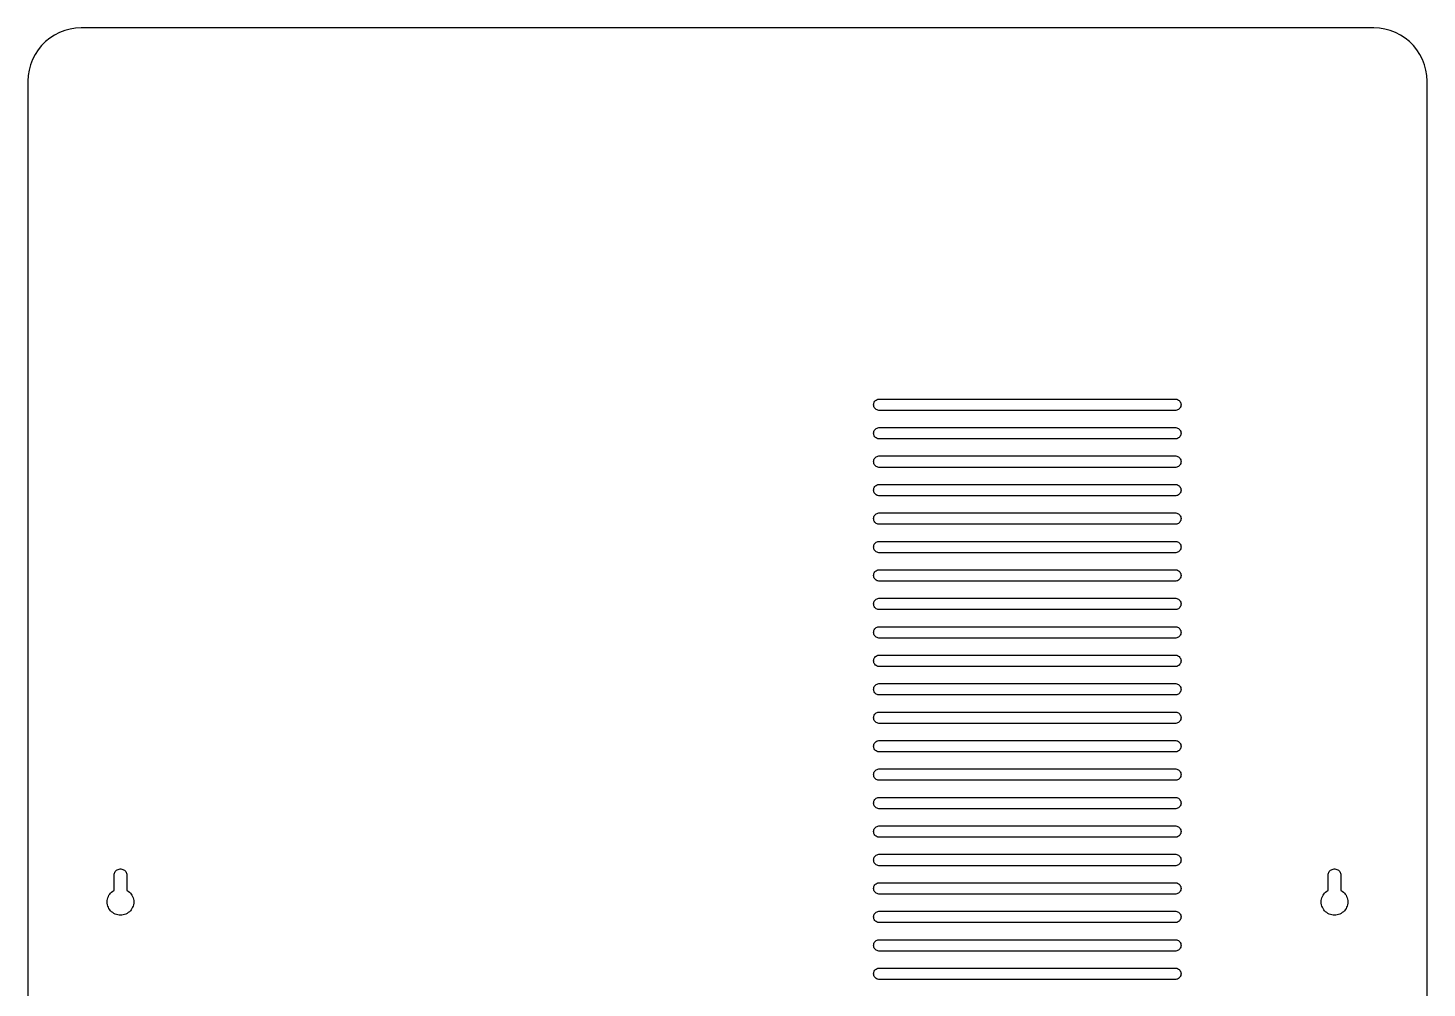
# Model space of a CAD drawing. Header units: metres. Extents: x -184 to 184, y -254 to 254.
# Drawn here: x -184.3 to 184.3, y 1.2 to 254.3 of the extents above; entities that cross this region are included whole.
import ezdxf

# ---------------------------------------------------------------- set-up
doc = ezdxf.new("R2010")
doc.units = ezdxf.units.M

msp = doc.modelspace()

# ---------------------------------------------------------------- linework, layer by layer
for p, q in [((-179.693, 250.729), (-180.729, 249.693)), ((-178.554, 251.651), (-179.693, 250.729)), ((-177.325, 252.449), (-178.554, 251.651)), ((-176.019, 253.115), (-177.325, 252.449)), ((-174.651, 253.64), (-176.019, 253.115)), ((-173.236, 254.019), (-174.651, 253.64)), ((-171.788, 254.248), (-173.236, 254.019)), ((-170.325, 254.325), (-171.788, 254.248)), ((170.325, 254.325), (-170.325, 254.325)), ((171.788, 254.248), (170.325, 254.325)), ((173.236, 254.019), (171.788, 254.248)), ((174.651, 253.64), (173.236, 254.019)), ((176.019, 253.115), (174.651, 253.64)), ((177.325, 252.449), (176.019, 253.115)), ((178.554, 251.651), (177.325, 252.449)), ((179.693, 250.729), (178.554, 251.651)), ((180.729, 249.693), (179.693, 250.729)), ((-182.449, 247.325), (-183.115, 246.019)), ((-181.651, 248.554), (-182.449, 247.325)), ((-180.729, 249.693), (-181.651, 248.554)), ((181.651, 248.554), (180.729, 249.693)), ((182.449, 247.325), (181.651, 248.554)), ((183.115, 246.019), (182.449, 247.325)), ((-183.64, 244.651), (-184.019, 243.236)), ((-183.115, 246.019), (-183.64, 244.651)), ((183.64, 244.651), (183.115, 246.019)), ((184.019, 243.236), (183.64, 244.651)), ((-184.248, 241.788), (-184.325, 240.325)), ((-184.325, 240.325), (-184.325, -240.325)), ((-184.019, 243.236), (-184.248, 241.788)), ((184.248, 241.788), (184.019, 243.236)), ((184.325, 240.325), (184.248, 241.788)), ((184.325, -240.325), (184.325, 240.325)), ((38.5, 155), (38.5204, 155.247)), ((38.5204, 154.753), (38.5, 155)), ((38.5204, 155.247), (38.5813, 155.487)), ((38.5813, 155.487), (38.6808, 155.714)), ((38.6808, 155.714), (38.8163, 155.921)), ((38.8163, 155.921), (38.9841, 156.104)), ((38.9841, 156.104), (39.1796, 156.256)), ((39.1796, 156.256), (39.3974, 156.374)), ((39.3974, 156.374), (39.6318, 156.454)), ((39.6318, 156.454), (39.8761, 156.495)), ((39.8761, 156.495), (118.124, 156.495)), ((118.124, 156.495), (118.368, 156.454)), ((118.368, 156.454), (118.603, 156.374)), ((118.603, 156.374), (118.82, 156.256)), ((118.82, 156.256), (119.016, 156.104)), ((119.016, 156.104), (119.184, 155.921)), ((119.184, 155.921), (119.319, 155.714)), ((119.319, 155.714), (119.419, 155.487)), ((119.419, 155.487), (119.48, 155.247)), ((119.48, 155.247), (119.5, 155)), ((119.5, 155), (119.48, 154.753)), ((38.5813, 154.513), (38.5204, 154.753)), ((38.6808, 154.286), (38.5813, 154.513)), ((38.8163, 154.079), (38.6808, 154.286)), ((38.9841, 153.896), (38.8163, 154.079)), ((39.1796, 153.744), (38.9841, 153.896)), ((39.3974, 153.626), (39.1796, 153.744)), ((39.6318, 153.546), (39.3974, 153.626)), ((39.8761, 153.505), (39.6318, 153.546)), ((118.124, 153.505), (39.8761, 153.505)), ((118.368, 153.546), (118.124, 153.505)), ((118.603, 153.626), (118.368, 153.546)), ((118.82, 153.744), (118.603, 153.626)), ((119.016, 153.896), (118.82, 153.744)), ((119.184, 154.079), (119.016, 153.896)), ((119.319, 154.286), (119.184, 154.079)), ((119.419, 154.513), (119.319, 154.286)), ((119.48, 154.753), (119.419, 154.513)), ((38.5, 147.5), (38.5204, 147.747)), ((38.5204, 147.253), (38.5, 147.5)), ((38.5204, 147.747), (38.5813, 147.987)), ((38.5813, 147.987), (38.6808, 148.214)), ((38.6808, 148.214), (38.8163, 148.421)), ((38.8163, 148.421), (38.9841, 148.604)), ((38.9841, 148.604), (39.1796, 148.756)), ((39.1796, 148.756), (39.3974, 148.874)), ((39.3974, 148.874), (39.6318, 148.954)), ((39.6318, 148.954), (39.8761, 148.995)), ((39.8761, 148.995), (118.124, 148.995)), ((118.124, 148.995), (118.368, 148.954)), ((118.368, 148.954), (118.603, 148.874)), ((118.603, 148.874), (118.82, 148.756)), ((118.82, 148.756), (119.016, 148.604)), ((119.016, 148.604), (119.184, 148.421)), ((119.184, 148.421), (119.319, 148.214)), ((119.319, 148.214), (119.419, 147.987)), ((119.419, 147.987), (119.48, 147.747)), ((119.48, 147.747), (119.5, 147.5)), ((119.5, 147.5), (119.48, 147.253)), ((38.5813, 147.013), (38.5204, 147.253)), ((38.6808, 146.786), (38.5813, 147.013)), ((38.8163, 146.579), (38.6808, 146.786)), ((38.9841, 146.396), (38.8163, 146.579)), ((39.1796, 146.244), (38.9841, 146.396)), ((39.3974, 146.126), (39.1796, 146.244)), ((39.6318, 146.046), (39.3974, 146.126)), ((39.8761, 146.005), (39.6318, 146.046)), ((118.124, 146.005), (39.8761, 146.005)), ((118.368, 146.046), (118.124, 146.005)), ((118.603, 146.126), (118.368, 146.046)), ((118.82, 146.244), (118.603, 146.126)), ((119.016, 146.396), (118.82, 146.244)), ((119.184, 146.579), (119.016, 146.396)), ((119.319, 146.786), (119.184, 146.579)), ((119.419, 147.013), (119.319, 146.786)), ((119.48, 147.253), (119.419, 147.013)), ((38.5, 140), (38.5204, 140.247)), ((38.5204, 140.247), (38.5813, 140.487)), ((38.5813, 140.487), (38.6808, 140.714)), ((38.6808, 140.714), (38.8163, 140.921)), ((38.8163, 140.921), (38.9841, 141.104)), ((38.9841, 141.104), (39.1796, 141.256)), ((39.1796, 141.256), (39.3974, 141.374)), ((39.3974, 141.374), (39.6318, 141.454)), ((39.6318, 141.454), (39.8761, 141.495)), ((39.8761, 141.495), (118.124, 141.495)), ((118.124, 141.495), (118.368, 141.454)), ((118.368, 141.454), (118.603, 141.374)), ((118.603, 141.374), (118.82, 141.256)), ((118.82, 141.256), (119.016, 141.104)), ((119.016, 141.104), (119.184, 140.921)), ((119.184, 140.921), (119.319, 140.714)), ((119.319, 140.714), (119.419, 140.487)), ((119.419, 140.487), (119.48, 140.247)), ((119.48, 140.247), (119.5, 140)), ((38.5204, 139.753), (38.5, 140)), ((38.5813, 139.513), (38.5204, 139.753)), ((38.6808, 139.286), (38.5813, 139.513)), ((38.8163, 139.079), (38.6808, 139.286)), ((38.9841, 138.896), (38.8163, 139.079)), ((39.1796, 138.744), (38.9841, 138.896)), ((39.3974, 138.626), (39.1796, 138.744)), ((39.6318, 138.546), (39.3974, 138.626)), ((39.8761, 138.505), (39.6318, 138.546)), ((118.124, 138.505), (39.8761, 138.505)), ((118.368, 138.546), (118.124, 138.505)), ((118.603, 138.626), (118.368, 138.546)), ((118.82, 138.744), (118.603, 138.626)), ((119.016, 138.896), (118.82, 138.744)), ((119.184, 139.079), (119.016, 138.896)), ((119.319, 139.286), (119.184, 139.079)), ((119.419, 139.513), (119.319, 139.286)), ((119.48, 139.753), (119.419, 139.513)), ((119.5, 140), (119.48, 139.753)), ((38.5, 132.5), (38.5204, 132.747)), ((38.5204, 132.747), (38.5813, 132.987)), ((38.5813, 132.987), (38.6808, 133.214)), ((38.6808, 133.214), (38.8163, 133.421)), ((38.8163, 133.421), (38.9841, 133.604)), ((38.9841, 133.604), (39.1796, 133.756)), ((39.1796, 133.756), (39.3974, 133.874)), ((39.3974, 133.874), (39.6318, 133.954)), ((39.6318, 133.954), (39.8761, 133.995)), ((39.8761, 133.995), (118.124, 133.995)), ((118.124, 133.995), (118.368, 133.954)), ((118.368, 133.954), (118.603, 133.874)), ((118.603, 133.874), (118.82, 133.756)), ((118.82, 133.756), (119.016, 133.604)), ((119.016, 133.604), (119.184, 133.421)), ((119.184, 133.421), (119.319, 133.214)), ((119.319, 133.214), (119.419, 132.987)), ((119.419, 132.987), (119.48, 132.747)), ((119.48, 132.747), (119.5, 132.5)), ((38.5204, 132.253), (38.5, 132.5)), ((38.5813, 132.013), (38.5204, 132.253)), ((38.6808, 131.786), (38.5813, 132.013)), ((38.8163, 131.579), (38.6808, 131.786)), ((38.9841, 131.396), (38.8163, 131.579)), ((39.1796, 131.244), (38.9841, 131.396)), ((39.3974, 131.126), (39.1796, 131.244)), ((39.6318, 131.046), (39.3974, 131.126)), ((39.8761, 131.005), (39.6318, 131.046)), ((118.124, 131.005), (39.8761, 131.005)), ((118.368, 131.046), (118.124, 131.005)), ((118.603, 131.126), (118.368, 131.046)), ((118.82, 131.244), (118.603, 131.126)), ((119.016, 131.396), (118.82, 131.244)), ((119.184, 131.579), (119.016, 131.396)), ((119.319, 131.786), (119.184, 131.579)), ((119.419, 132.013), (119.319, 131.786)), ((119.48, 132.253), (119.419, 132.013)), ((119.5, 132.5), (119.48, 132.253)), ((38.5204, 125.247), (38.5813, 125.487)), ((38.5813, 125.487), (38.6808, 125.714)), ((38.6808, 125.714), (38.8163, 125.921)), ((38.8163, 125.921), (38.9841, 126.104)), ((38.9841, 126.104), (39.1796, 126.256)), ((39.1796, 126.256), (39.3974, 126.374)), ((39.3974, 126.374), (39.6318, 126.454)), ((39.6318, 126.454), (39.8761, 126.495)), ((39.8761, 126.495), (118.124, 126.495)), ((118.124, 126.495), (118.368, 126.454)), ((118.368, 126.454), (118.603, 126.374)), ((118.603, 126.374), (118.82, 126.256)), ((118.82, 126.256), (119.016, 126.104)), ((119.016, 126.104), (119.184, 125.921)), ((119.184, 125.921), (119.319, 125.714)), ((119.319, 125.714), (119.419, 125.487)), ((119.419, 125.487), (119.48, 125.247)), ((38.5, 125), (38.5204, 125.247)), ((38.5204, 124.753), (38.5, 125)), ((38.5813, 124.513), (38.5204, 124.753)), ((38.6808, 124.286), (38.5813, 124.513)), ((38.8163, 124.079), (38.6808, 124.286)), ((38.9841, 123.896), (38.8163, 124.079)), ((39.1796, 123.744), (38.9841, 123.896)), ((39.3974, 123.626), (39.1796, 123.744)), ((39.6318, 123.546), (39.3974, 123.626)), ((39.8761, 123.505), (39.6318, 123.546)), ((118.124, 123.505), (39.8761, 123.505)), ((118.368, 123.546), (118.124, 123.505)), ((118.603, 123.626), (118.368, 123.546)), ((118.82, 123.744), (118.603, 123.626)), ((119.016, 123.896), (118.82, 123.744)), ((119.184, 124.079), (119.016, 123.896)), ((119.319, 124.286), (119.184, 124.079)), ((119.419, 124.513), (119.319, 124.286)), ((119.48, 124.753), (119.419, 124.513)), ((119.48, 125.247), (119.5, 125)), ((119.5, 125), (119.48, 124.753)), ((38.5204, 117.747), (38.5813, 117.987)), ((38.5813, 117.987), (38.6808, 118.214)), ((38.6808, 118.214), (38.8163, 118.421)), ((38.8163, 118.421), (38.9841, 118.604)), ((38.9841, 118.604), (39.1796, 118.756)), ((39.1796, 118.756), (39.3974, 118.874)), ((39.3974, 118.874), (39.6318, 118.954)), ((39.6318, 118.954), (39.8761, 118.995)), ((39.8761, 118.995), (118.124, 118.995)), ((118.124, 118.995), (118.368, 118.954)), ((118.368, 118.954), (118.603, 118.874)), ((118.603, 118.874), (118.82, 118.756)), ((118.82, 118.756), (119.016, 118.604)), ((119.016, 118.604), (119.184, 118.421)), ((119.184, 118.421), (119.319, 118.214)), ((119.319, 118.214), (119.419, 117.987)), ((119.419, 117.987), (119.48, 117.747)), ((38.5, 117.5), (38.5204, 117.747)), ((38.5204, 117.253), (38.5, 117.5)), ((38.5813, 117.013), (38.5204, 117.253)), ((38.6808, 116.786), (38.5813, 117.013)), ((38.8163, 116.579), (38.6808, 116.786)), ((38.9841, 116.396), (38.8163, 116.579)), ((39.1796, 116.244), (38.9841, 116.396)), ((39.3974, 116.126), (39.1796, 116.244)), ((39.6318, 116.046), (39.3974, 116.126)), ((39.8761, 116.005), (39.6318, 116.046)), ((118.124, 116.005), (39.8761, 116.005)), ((118.368, 116.046), (118.124, 116.005)), ((118.603, 116.126), (118.368, 116.046)), ((118.82, 116.244), (118.603, 116.126)), ((119.016, 116.396), (118.82, 116.244)), ((119.184, 116.579), (119.016, 116.396)), ((119.319, 116.786), (119.184, 116.579)), ((119.419, 117.013), (119.319, 116.786)), ((119.48, 117.253), (119.419, 117.013)), ((119.48, 117.747), (119.5, 117.5)), ((119.5, 117.5), (119.48, 117.253)), ((38.5813, 110.487), (38.6808, 110.714)), ((38.6808, 110.714), (38.8163, 110.921)), ((38.8163, 110.921), (38.9841, 111.104)), ((38.9841, 111.104), (39.1796, 111.256)), ((39.1796, 111.256), (39.3974, 111.374)), ((39.3974, 111.374), (39.6318, 111.454)), ((39.6318, 111.454), (39.8761, 111.495)), ((39.8761, 111.495), (118.124, 111.495)), ((118.124, 111.495), (118.368, 111.454)), ((118.368, 111.454), (118.603, 111.374)), ((118.603, 111.374), (118.82, 111.256)), ((118.82, 111.256), (119.016, 111.104)), ((119.016, 111.104), (119.184, 110.921)), ((119.184, 110.921), (119.319, 110.714)), ((119.319, 110.714), (119.419, 110.487)), ((38.5, 110), (38.5204, 110.247)), ((38.5204, 109.753), (38.5, 110)), ((38.5204, 110.247), (38.5813, 110.487)), ((38.5813, 109.513), (38.5204, 109.753)), ((38.6808, 109.286), (38.5813, 109.513)), ((38.8163, 109.079), (38.6808, 109.286)), ((38.9841, 108.896), (38.8163, 109.079)), ((39.1796, 108.744), (38.9841, 108.896)), ((39.3974, 108.626), (39.1796, 108.744)), ((39.6318, 108.546), (39.3974, 108.626)), ((39.8761, 108.505), (39.6318, 108.546)), ((118.124, 108.505), (39.8761, 108.505)), ((118.368, 108.546), (118.124, 108.505)), ((118.603, 108.626), (118.368, 108.546)), ((118.82, 108.744), (118.603, 108.626)), ((119.016, 108.896), (118.82, 108.744)), ((119.184, 109.079), (119.016, 108.896)), ((119.319, 109.286), (119.184, 109.079)), ((119.419, 109.513), (119.319, 109.286)), ((119.419, 110.487), (119.48, 110.247)), ((119.48, 109.753), (119.419, 109.513)), ((119.48, 110.247), (119.5, 110)), ((119.5, 110), (119.48, 109.753)), ((38.6808, 103.214), (38.8163, 103.421)), ((38.8163, 103.421), (38.9841, 103.604)), ((38.9841, 103.604), (39.1796, 103.756)), ((39.1796, 103.756), (39.3974, 103.874)), ((39.3974, 103.874), (39.6318, 103.954)), ((39.6318, 103.954), (39.8761, 103.995)), ((39.8761, 103.995), (118.124, 103.995)), ((118.124, 103.995), (118.368, 103.954)), ((118.368, 103.954), (118.603, 103.874)), ((118.603, 103.874), (118.82, 103.756)), ((118.82, 103.756), (119.016, 103.604)), ((119.016, 103.604), (119.184, 103.421)), ((119.184, 103.421), (119.319, 103.214)), ((38.5, 102.5), (38.5204, 102.747)), ((38.5204, 102.253), (38.5, 102.5)), ((38.5204, 102.747), (38.5813, 102.987)), ((38.5813, 102.013), (38.5204, 102.253)), ((38.5813, 102.987), (38.6808, 103.214)), ((38.6808, 101.786), (38.5813, 102.013)), ((38.8163, 101.579), (38.6808, 101.786)), ((38.9841, 101.396), (38.8163, 101.579)), ((39.1796, 101.244), (38.9841, 101.396)), ((39.3974, 101.126), (39.1796, 101.244)), ((39.6318, 101.046), (39.3974, 101.126)), ((39.8761, 101.005), (39.6318, 101.046)), ((118.124, 101.005), (39.8761, 101.005)), ((118.368, 101.046), (118.124, 101.005)), ((118.603, 101.126), (118.368, 101.046)), ((118.82, 101.244), (118.603, 101.126)), ((119.016, 101.396), (118.82, 101.244)), ((119.184, 101.579), (119.016, 101.396)), ((119.319, 101.786), (119.184, 101.579)), ((119.319, 103.214), (119.419, 102.987)), ((119.419, 102.013), (119.319, 101.786)), ((119.419, 102.987), (119.48, 102.747)), ((119.48, 102.253), (119.419, 102.013)), ((119.48, 102.747), (119.5, 102.5)), ((119.5, 102.5), (119.48, 102.253)), ((38.6808, 95.7139), (38.8163, 95.9213)), ((38.8163, 95.9213), (38.9841, 96.1036)), ((38.9841, 96.1036), (39.1796, 96.2558)), ((39.1796, 96.2558), (39.3974, 96.3737)), ((39.3974, 96.3737), (39.6318, 96.4541)), ((39.6318, 96.4541), (39.8761, 96.4949)), ((39.8761, 96.4949), (118.124, 96.4949)), ((118.124, 96.4949), (118.368, 96.4541)), ((118.368, 96.4541), (118.603, 96.3737)), ((118.603, 96.3737), (118.82, 96.2558)), ((118.82, 96.2558), (119.016, 96.1036)), ((119.016, 96.1036), (119.184, 95.9213)), ((119.184, 95.9213), (119.319, 95.7139)), ((38.5, 95), (38.5204, 95.2469)), ((38.5204, 94.7531), (38.5, 95)), ((38.5204, 95.2469), (38.5813, 95.487)), ((38.5813, 94.513), (38.5204, 94.7531)), ((38.5813, 95.487), (38.6808, 95.7139)), ((38.6808, 94.2861), (38.5813, 94.513)), ((38.8163, 94.0787), (38.6808, 94.2861)), ((38.9841, 93.8964), (38.8163, 94.0787)), ((39.1796, 93.7442), (38.9841, 93.8964)), ((39.3974, 93.6263), (39.1796, 93.7442)), ((39.6318, 93.5459), (39.3974, 93.6263)), ((39.8761, 93.5051), (39.6318, 93.5459)), ((118.124, 93.5051), (39.8761, 93.5051)), ((118.368, 93.5459), (118.124, 93.5051)), ((118.603, 93.6263), (118.368, 93.5459)), ((118.82, 93.7442), (118.603, 93.6263)), ((119.016, 93.8964), (118.82, 93.7442)), ((119.184, 94.0787), (119.016, 93.8964)), ((119.319, 94.2861), (119.184, 94.0787)), ((119.319, 95.7139), (119.419, 95.487)), ((119.419, 94.513), (119.319, 94.2861)), ((119.419, 95.487), (119.48, 95.2469)), ((119.48, 94.7531), (119.419, 94.513)), ((119.48, 95.2469), (119.5, 95)), ((119.5, 95), (119.48, 94.7531)), ((38.8163, 88.4213), (38.9841, 88.6036)), ((38.9841, 88.6036), (39.1796, 88.7558)), ((39.1796, 88.7558), (39.3974, 88.8737)), ((39.3974, 88.8737), (39.6318, 88.9541)), ((39.6318, 88.9541), (39.8761, 88.9949)), ((39.8761, 88.9949), (118.124, 88.9949)), ((118.124, 88.9949), (118.368, 88.9541)), ((118.368, 88.9541), (118.603, 88.8737)), ((118.603, 88.8737), (118.82, 88.7558)), ((118.82, 88.7558), (119.016, 88.6036)), ((119.016, 88.6036), (119.184, 88.4213)), ((38.5, 87.5), (38.5204, 87.7469)), ((38.5204, 87.2531), (38.5, 87.5)), ((38.5204, 87.7469), (38.5813, 87.987)), ((38.5813, 87.013), (38.5204, 87.2531)), ((38.5813, 87.987), (38.6808, 88.2139)), ((38.6808, 86.7861), (38.5813, 87.013)), ((38.6808, 88.2139), (38.8163, 88.4213)), ((38.8163, 86.5787), (38.6808, 86.7861)), ((38.9841, 86.3964), (38.8163, 86.5787)), ((39.1796, 86.2442), (38.9841, 86.3964)), ((39.3974, 86.1263), (39.1796, 86.2442)), ((39.6318, 86.0459), (39.3974, 86.1263)), ((39.8761, 86.0051), (39.6318, 86.0459)), ((118.124, 86.0051), (39.8761, 86.0051)), ((118.368, 86.0459), (118.124, 86.0051)), ((118.603, 86.1263), (118.368, 86.0459)), ((118.82, 86.2442), (118.603, 86.1263)), ((119.016, 86.3964), (118.82, 86.2442)), ((119.184, 86.5787), (119.016, 86.3964)), ((119.184, 88.4213), (119.319, 88.2139)), ((119.319, 86.7861), (119.184, 86.5787)), ((119.319, 88.2139), (119.419, 87.987)), ((119.419, 87.013), (119.319, 86.7861)), ((119.419, 87.987), (119.48, 87.7469)), ((119.48, 87.2531), (119.419, 87.013)), ((119.48, 87.7469), (119.5, 87.5)), ((119.5, 87.5), (119.48, 87.2531)), ((38.8163, 80.9213), (38.9841, 81.1036)), ((38.9841, 81.1036), (39.1796, 81.2558)), ((39.1796, 81.2558), (39.3974, 81.3737)), ((39.3974, 81.3737), (39.6318, 81.4541)), ((39.6318, 81.4541), (39.8761, 81.4949)), ((39.8761, 81.4949), (118.124, 81.4949)), ((118.124, 81.4949), (118.368, 81.4541)), ((118.368, 81.4541), (118.603, 81.3737)), ((118.603, 81.3737), (118.82, 81.2558)), ((118.82, 81.2558), (119.016, 81.1036)), ((119.016, 81.1036), (119.184, 80.9213)), ((38.5, 80), (38.5204, 80.2469)), ((38.5204, 79.7531), (38.5, 80)), ((38.5204, 80.2469), (38.5813, 80.487)), ((38.5813, 79.513), (38.5204, 79.7531)), ((38.5813, 80.487), (38.6808, 80.7139)), ((38.6808, 79.2861), (38.5813, 79.513)), ((38.6808, 80.7139), (38.8163, 80.9213)), ((38.8163, 79.0787), (38.6808, 79.2861)), ((38.9841, 78.8964), (38.8163, 79.0787)), ((39.1796, 78.7442), (38.9841, 78.8964)), ((39.3974, 78.6263), (39.1796, 78.7442)), ((39.6318, 78.5459), (39.3974, 78.6263)), ((39.8761, 78.5051), (39.6318, 78.5459)), ((118.124, 78.5051), (39.8761, 78.5051)), ((118.368, 78.5459), (118.124, 78.5051)), ((118.603, 78.6263), (118.368, 78.5459)), ((118.82, 78.7442), (118.603, 78.6263)), ((119.016, 78.8964), (118.82, 78.7442)), ((119.184, 79.0787), (119.016, 78.8964)), ((119.184, 80.9213), (119.319, 80.7139)), ((119.319, 79.2861), (119.184, 79.0787)), ((119.319, 80.7139), (119.419, 80.487)), ((119.419, 79.513), (119.319, 79.2861)), ((119.419, 80.487), (119.48, 80.2469)), ((119.48, 79.7531), (119.419, 79.513)), ((119.48, 80.2469), (119.5, 80)), ((119.5, 80), (119.48, 79.7531)), ((38.9841, 73.6036), (39.1796, 73.7558)), ((39.1796, 73.7558), (39.3974, 73.8737)), ((39.3974, 73.8737), (39.6318, 73.9541)), ((39.6318, 73.9541), (39.8761, 73.9949)), ((39.8761, 73.9949), (118.124, 73.9949)), ((118.124, 73.9949), (118.368, 73.9541)), ((118.368, 73.9541), (118.603, 73.8737)), ((118.603, 73.8737), (118.82, 73.7558)), ((118.82, 73.7558), (119.016, 73.6036)), ((38.5, 72.5), (38.5204, 72.7469)), ((38.5204, 72.2531), (38.5, 72.5)), ((38.5204, 72.7469), (38.5813, 72.987)), ((38.5813, 72.013), (38.5204, 72.2531)), ((38.5813, 72.987), (38.6808, 73.2139)), ((38.6808, 71.7861), (38.5813, 72.013)), ((38.6808, 73.2139), (38.8163, 73.4213)), ((38.8163, 71.5787), (38.6808, 71.7861)), ((38.8163, 73.4213), (38.9841, 73.6036)), ((38.9841, 71.3964), (38.8163, 71.5787)), ((39.1796, 71.2442), (38.9841, 71.3964)), ((39.3974, 71.1263), (39.1796, 71.2442)), ((39.6318, 71.0459), (39.3974, 71.1263)), ((39.8761, 71.0051), (39.6318, 71.0459)), ((118.124, 71.0051), (39.8761, 71.0051)), ((118.368, 71.0459), (118.124, 71.0051)), ((118.603, 71.1263), (118.368, 71.0459)), ((118.82, 71.2442), (118.603, 71.1263)), ((119.016, 71.3964), (118.82, 71.2442)), ((119.016, 73.6036), (119.184, 73.4213)), ((119.184, 71.5787), (119.016, 71.3964)), ((119.184, 73.4213), (119.319, 73.2139)), ((119.319, 71.7861), (119.184, 71.5787)), ((119.319, 73.2139), (119.419, 72.987)), ((119.419, 72.013), (119.319, 71.7861)), ((119.419, 72.987), (119.48, 72.7469)), ((119.48, 72.2531), (119.419, 72.013)), ((119.48, 72.7469), (119.5, 72.5)), ((119.5, 72.5), (119.48, 72.2531)), ((39.1796, 66.2558), (39.3974, 66.3737)), ((39.3974, 66.3737), (39.6318, 66.4541)), ((39.6318, 66.4541), (39.8761, 66.4949)), ((39.8761, 66.4949), (118.124, 66.4949)), ((118.124, 66.4949), (118.368, 66.4541)), ((118.368, 66.4541), (118.603, 66.3737)), ((118.603, 66.3737), (118.82, 66.2558)), ((38.5, 65), (38.5204, 65.2469)), ((38.5204, 64.7531), (38.5, 65)), ((38.5204, 65.2469), (38.5813, 65.487)), ((38.5813, 64.513), (38.5204, 64.7531)), ((38.5813, 65.487), (38.6808, 65.7139)), ((38.6808, 64.2861), (38.5813, 64.513)), ((38.6808, 65.7139), (38.8163, 65.9213)), ((38.8163, 64.0787), (38.6808, 64.2861)), ((38.8163, 65.9213), (38.9841, 66.1036)), ((38.9841, 63.8964), (38.8163, 64.0787)), ((38.9841, 66.1036), (39.1796, 66.2558)), ((39.1796, 63.7442), (38.9841, 63.8964)), ((39.3974, 63.6263), (39.1796, 63.7442)), ((39.6318, 63.5459), (39.3974, 63.6263)), ((39.8761, 63.5051), (39.6318, 63.5459)), ((118.124, 63.5051), (39.8761, 63.5051)), ((118.368, 63.5459), (118.124, 63.5051)), ((118.603, 63.6263), (118.368, 63.5459)), ((118.82, 63.7442), (118.603, 63.6263)), ((118.82, 66.2558), (119.016, 66.1036)), ((119.016, 63.8964), (118.82, 63.7442)), ((119.016, 66.1036), (119.184, 65.9213)), ((119.184, 64.0787), (119.016, 63.8964)), ((119.184, 65.9213), (119.319, 65.7139)), ((119.319, 64.2861), (119.184, 64.0787)), ((119.319, 65.7139), (119.419, 65.487)), ((119.419, 64.513), (119.319, 64.2861)), ((119.419, 65.487), (119.48, 65.2469)), ((119.48, 64.7531), (119.419, 64.513)), ((119.48, 65.2469), (119.5, 65)), ((119.5, 65), (119.48, 64.7531)), ((39.6318, 58.9541), (39.8761, 58.9949)), ((39.8761, 58.9949), (118.124, 58.9949)), ((118.124, 58.9949), (118.368, 58.9541)), ((38.5, 57.5), (38.5204, 57.7469)), ((38.5204, 57.2531), (38.5, 57.5)), ((38.5204, 57.7469), (38.5813, 57.987)), ((38.5813, 57.0129), (38.5204, 57.2531)), ((38.5813, 57.987), (38.6808, 58.2139)), ((38.6808, 56.7861), (38.5813, 57.0129)), ((38.6808, 58.2139), (38.8163, 58.4213)), ((38.8163, 56.5787), (38.6808, 56.7861)), ((38.8163, 58.4213), (38.9841, 58.6036)), ((38.9841, 56.3964), (38.8163, 56.5787)), ((38.9841, 58.6036), (39.1796, 58.7558)), ((39.1796, 56.2442), (38.9841, 56.3964)), ((39.1796, 58.7558), (39.3974, 58.8737)), ((39.3974, 56.1263), (39.1796, 56.2442)), ((39.3974, 58.8737), (39.6318, 58.9541)), ((39.6318, 56.0459), (39.3974, 56.1263)), ((39.8761, 56.0051), (39.6318, 56.0459)), ((118.124, 56.0051), (39.8761, 56.0051)), ((118.368, 56.0459), (118.124, 56.0051)), ((118.368, 58.9541), (118.603, 58.8737)), ((118.603, 56.1263), (118.368, 56.0459)), ((118.603, 58.8737), (118.82, 58.7558)), ((118.82, 56.2442), (118.603, 56.1263)), ((118.82, 58.7558), (119.016, 58.6036)), ((119.016, 56.3964), (118.82, 56.2442)), ((119.016, 58.6036), (119.184, 58.4213)), ((119.184, 56.5787), (119.016, 56.3964)), ((119.184, 58.4213), (119.319, 58.2139)), ((119.319, 56.7861), (119.184, 56.5787)), ((119.319, 58.2139), (119.419, 57.987)), ((119.419, 57.0129), (119.319, 56.7861)), ((119.419, 57.987), (119.48, 57.7469)), ((119.48, 57.2531), (119.419, 57.0129)), ((119.48, 57.7469), (119.5, 57.5)), ((119.5, 57.5), (119.48, 57.2531)), ((38.5, 50), (38.5204, 50.2469)), ((38.5204, 49.7531), (38.5, 50)), ((38.5204, 50.2469), (38.5813, 50.487)), ((38.5813, 49.5129), (38.5204, 49.7531)), ((38.5813, 50.487), (38.6808, 50.7139)), ((38.6808, 49.2861), (38.5813, 49.5129)), ((38.6808, 50.7139), (38.8163, 50.9213)), ((38.8163, 49.0787), (38.6808, 49.2861)), ((38.8163, 50.9213), (38.9841, 51.1036)), ((38.9841, 48.8964), (38.8163, 49.0787)), ((38.9841, 51.1036), (39.1796, 51.2558)), ((39.1796, 48.7442), (38.9841, 48.8964)), ((39.1796, 51.2558), (39.3974, 51.3737)), ((39.3974, 48.6263), (39.1796, 48.7442)), ((39.3974, 51.3737), (39.6318, 51.4541)), ((39.6318, 48.5459), (39.3974, 48.6263)), ((39.6318, 51.4541), (39.8761, 51.4949)), ((39.8761, 48.5051), (39.6318, 48.5459)), ((39.8761, 51.4949), (118.124, 51.4949)), ((118.124, 48.5051), (39.8761, 48.5051)), ((118.124, 51.4949), (118.368, 51.4541)), ((118.368, 48.5459), (118.124, 48.5051)), ((118.368, 51.4541), (118.603, 51.3737)), ((118.603, 48.6263), (118.368, 48.5459)), ((118.603, 51.3737), (118.82, 51.2558)), ((118.82, 48.7442), (118.603, 48.6263)), ((118.82, 51.2558), (119.016, 51.1036)), ((119.016, 48.8964), (118.82, 48.7442)), ((119.016, 51.1036), (119.184, 50.9213)), ((119.184, 49.0787), (119.016, 48.8964)), ((119.184, 50.9213), (119.319, 50.7139)), ((119.319, 49.2861), (119.184, 49.0787)), ((119.319, 50.7139), (119.419, 50.487)), ((119.419, 49.5129), (119.319, 49.2861)), ((119.419, 50.487), (119.48, 50.2469)), ((119.48, 49.7531), (119.419, 49.5129)), ((119.48, 50.2469), (119.5, 50)), ((119.5, 50), (119.48, 49.7531)), ((38.5, 42.5), (38.5204, 42.7469)), ((38.5204, 42.2531), (38.5, 42.5)), ((38.5204, 42.7469), (38.5813, 42.987)), ((38.5813, 42.0129), (38.5204, 42.2531)), ((38.5813, 42.987), (38.6808, 43.2139)), ((38.6808, 41.7861), (38.5813, 42.0129)), ((38.6808, 43.2139), (38.8163, 43.4213)), ((38.8163, 41.5787), (38.6808, 41.7861)), ((38.8163, 43.4213), (38.9841, 43.6036)), ((38.9841, 41.3964), (38.8163, 41.5787)), ((38.9841, 43.6036), (39.1796, 43.7558)), ((39.1796, 41.2442), (38.9841, 41.3964)), ((39.1796, 43.7558), (39.3974, 43.8737)), ((39.3974, 41.1263), (39.1796, 41.2442)), ((39.3974, 43.8737), (39.6318, 43.9541)), ((39.6318, 41.0459), (39.3974, 41.1263)), ((39.6318, 43.9541), (39.8761, 43.9949)), ((39.8761, 41.0051), (39.6318, 41.0459)), ((39.8761, 43.9949), (118.124, 43.9949)), ((118.124, 41.0051), (39.8761, 41.0051)), ((118.124, 43.9949), (118.368, 43.9541)), ((118.368, 41.0459), (118.124, 41.0051)), ((118.368, 43.9541), (118.603, 43.8737)), ((118.603, 41.1263), (118.368, 41.0459)), ((118.603, 43.8737), (118.82, 43.7558)), ((118.82, 41.2442), (118.603, 41.1263)), ((118.82, 43.7558), (119.016, 43.6036)), ((119.016, 41.3964), (118.82, 41.2442)), ((119.016, 43.6036), (119.184, 43.4213)), ((119.184, 41.5787), (119.016, 41.3964)), ((119.184, 43.4213), (119.319, 43.2139)), ((119.319, 41.7861), (119.184, 41.5787)), ((119.319, 43.2139), (119.419, 42.987)), ((119.419, 42.0129), (119.319, 41.7861)), ((119.419, 42.987), (119.48, 42.7469)), ((119.48, 42.2531), (119.419, 42.0129)), ((119.48, 42.7469), (119.5, 42.5)), ((119.5, 42.5), (119.48, 42.2531)), ((38.5, 35), (38.5204, 35.2469)), ((38.5204, 34.7531), (38.5, 35)), ((38.5204, 35.2469), (38.5813, 35.487)), ((38.5813, 34.5129), (38.5204, 34.7531)), ((38.5813, 35.487), (38.6808, 35.7139)), ((38.6808, 34.2861), (38.5813, 34.5129)), ((38.6808, 35.7139), (38.8163, 35.9213)), ((38.8163, 34.0787), (38.6808, 34.2861)), ((38.8163, 35.9213), (38.9841, 36.1036)), ((38.9841, 33.8964), (38.8163, 34.0787)), ((38.9841, 36.1036), (39.1796, 36.2558)), ((39.1796, 33.7442), (38.9841, 33.8964)), ((39.1796, 36.2558), (39.3974, 36.3737)), ((39.3974, 33.6263), (39.1796, 33.7442)), ((39.3974, 36.3737), (39.6318, 36.4541)), ((39.6318, 33.5459), (39.3974, 33.6263)), ((39.6318, 36.4541), (39.8761, 36.4949)), ((39.8761, 33.5051), (39.6318, 33.5459)), ((39.8761, 36.4949), (118.124, 36.4949)), ((118.124, 33.5051), (39.8761, 33.5051)), ((118.124, 36.4949), (118.368, 36.4541)), ((118.368, 33.5459), (118.124, 33.5051)), ((118.368, 36.4541), (118.603, 36.3737)), ((118.603, 33.6263), (118.368, 33.5459)), ((118.603, 36.3737), (118.82, 36.2558)), ((118.82, 33.7442), (118.603, 33.6263)), ((118.82, 36.2558), (119.016, 36.1036)), ((119.016, 33.8964), (118.82, 33.7442)), ((119.016, 36.1036), (119.184, 35.9213)), ((119.184, 34.0787), (119.016, 33.8964)), ((119.184, 35.9213), (119.319, 35.7139)), ((119.319, 34.2861), (119.184, 34.0787)), ((119.319, 35.7139), (119.419, 35.487)), ((119.419, 34.5129), (119.319, 34.2861)), ((119.419, 35.487), (119.48, 35.2469)), ((119.48, 34.7531), (119.419, 34.5129)), ((119.48, 35.2469), (119.5, 35)), ((119.5, 35), (119.48, 34.7531)), ((-161.649, 31.0121), (-161.622, 31.2588)), ((-161.649, 27.0072), (-161.649, 31.0121)), ((-161.622, 31.2588), (-161.559, 31.4989)), ((-161.559, 31.4989), (-161.462, 31.7273)), ((-161.462, 31.7273), (-161.333, 31.9391)), ((-161.333, 31.9391), (-161.174, 32.1299)), ((-161.174, 32.1299), (-160.989, 32.2955)), ((-160.989, 32.2955), (-160.782, 32.4325)), ((-160.782, 32.4325), (-160.557, 32.5378)), ((-160.557, 32.5378), (-160.32, 32.6093)), ((-160.32, 32.6093), (-160.074, 32.6454)), ((-160.074, 32.6454), (-159.826, 32.6454)), ((-159.826, 32.6454), (-159.58, 32.6093)), ((-159.58, 32.6093), (-159.343, 32.5378)), ((-159.343, 32.5378), (-159.118, 32.4325)), ((-159.118, 32.4325), (-158.911, 32.2955)), ((-158.911, 32.2955), (-158.726, 32.1299)), ((-158.726, 32.1299), (-158.567, 31.9391)), ((-158.567, 31.9391), (-158.438, 31.7273)), ((-158.438, 31.7273), (-158.341, 31.4989)), ((-158.341, 31.4989), (-158.278, 31.2588)), ((-158.278, 31.2588), (-158.251, 31.0121)), ((-158.251, 31.0121), (-158.251, 27.0072)), ((158.251, 31.0121), (158.278, 31.2588)), ((158.251, 27.0072), (158.251, 31.0121)), ((158.278, 31.2588), (158.341, 31.4989)), ((158.341, 31.4989), (158.438, 31.7273)), ((158.438, 31.7273), (158.567, 31.9391)), ((158.567, 31.9391), (158.726, 32.1299)), ((158.726, 32.1299), (158.911, 32.2955)), ((158.911, 32.2955), (159.118, 32.4325)), ((159.118, 32.4325), (159.343, 32.5378)), ((159.343, 32.5378), (159.58, 32.6093)), ((159.58, 32.6093), (159.826, 32.6454)), ((159.826, 32.6454), (160.074, 32.6454)), ((160.074, 32.6454), (160.32, 32.6093)), ((160.32, 32.6093), (160.557, 32.5378)), ((160.557, 32.5378), (160.782, 32.4325)), ((160.782, 32.4325), (160.989, 32.2955)), ((160.989, 32.2955), (161.174, 32.1299)), ((161.174, 32.1299), (161.333, 31.9391)), ((161.333, 31.9391), (161.462, 31.7273)), ((161.462, 31.7273), (161.559, 31.4989)), ((161.559, 31.4989), (161.622, 31.2588)), ((161.622, 31.2588), (161.649, 31.0121)), ((161.649, 31.0121), (161.649, 27.0072)), ((-162.981, 25.7), (-162.782, 26.0072)), ((-162.782, 26.0072), (-162.551, 26.292)), ((-162.551, 26.292), (-162.292, 26.551)), ((-162.292, 26.551), (-162.007, 26.7816)), ((-162.007, 26.7816), (-161.7, 26.9811)), ((-161.7, 26.9811), (-161.649, 27.0072)), ((-158.251, 27.0072), (-158.2, 26.9811)), ((-158.2, 26.9811), (-157.893, 26.7816)), ((-157.893, 26.7816), (-157.608, 26.551)), ((-157.608, 26.551), (-157.349, 26.292)), ((-157.349, 26.292), (-157.118, 26.0072)), ((-157.118, 26.0072), (-156.919, 25.7)), ((38.5, 27.5), (38.5204, 27.7469)), ((38.5204, 27.2531), (38.5, 27.5)), ((38.5204, 27.7469), (38.5813, 27.987)), ((38.5813, 27.0129), (38.5204, 27.2531)), ((38.5813, 27.987), (38.6808, 28.2139)), ((38.6808, 26.7861), (38.5813, 27.0129)), ((38.6808, 28.2139), (38.8163, 28.4213)), ((38.8163, 26.5787), (38.6808, 26.7861)), ((38.8163, 28.4213), (38.9841, 28.6036)), ((38.9841, 26.3964), (38.8163, 26.5787)), ((38.9841, 28.6036), (39.1796, 28.7557)), ((39.1796, 26.2442), (38.9841, 26.3964)), ((39.1796, 28.7557), (39.3974, 28.8737)), ((39.3974, 26.1263), (39.1796, 26.2442)), ((39.3974, 28.8737), (39.6318, 28.9541)), ((39.6318, 26.0459), (39.3974, 26.1263)), ((39.6318, 28.9541), (39.8761, 28.9949)), ((39.8761, 26.0051), (39.6318, 26.0459)), ((39.8761, 28.9949), (118.124, 28.9949)), ((118.124, 26.0051), (39.8761, 26.0051)), ((118.124, 28.9949), (118.368, 28.9541)), ((118.368, 26.0459), (118.124, 26.0051)), ((118.368, 28.9541), (118.603, 28.8737)), ((118.603, 26.1263), (118.368, 26.0459)), ((118.603, 28.8737), (118.82, 28.7557)), ((118.82, 26.2442), (118.603, 26.1263)), ((118.82, 28.7557), (119.016, 28.6036)), ((119.016, 26.3964), (118.82, 26.2442)), ((119.016, 28.6036), (119.184, 28.4213)), ((119.184, 26.5787), (119.016, 26.3964)), ((119.184, 28.4213), (119.319, 28.2139)), ((119.319, 26.7861), (119.184, 26.5787)), ((119.319, 28.2139), (119.419, 27.987)), ((119.419, 27.0129), (119.319, 26.7861)), ((119.419, 27.987), (119.48, 27.7469)), ((119.48, 27.2531), (119.419, 27.0129)), ((119.48, 27.7469), (119.5, 27.5)), ((119.5, 27.5), (119.48, 27.2531)), ((156.919, 25.7), (157.118, 26.0072)), ((157.118, 26.0072), (157.349, 26.292)), ((157.349, 26.292), (157.608, 26.551)), ((157.608, 26.551), (157.893, 26.7816)), ((157.893, 26.7816), (158.2, 26.9811)), ((158.2, 26.9811), (158.251, 27.0072)), ((161.649, 27.0072), (161.7, 26.9811)), ((161.7, 26.9811), (162.007, 26.7816)), ((162.007, 26.7816), (162.292, 26.551)), ((162.292, 26.551), (162.551, 26.292)), ((162.551, 26.292), (162.782, 26.0072)), ((162.782, 26.0072), (162.981, 25.7)), ((-163.45, 23.95), (-163.431, 24.3159)), ((-163.431, 23.5842), (-163.45, 23.95)), ((-163.431, 24.3159), (-163.374, 24.6777)), ((-163.374, 23.2223), (-163.431, 23.5842)), ((-163.374, 24.6777), (-163.279, 25.0316)), ((-163.279, 22.8684), (-163.374, 23.2223)), ((-163.279, 25.0316), (-163.147, 25.3736)), ((-163.147, 22.5264), (-163.279, 22.8684)), ((-163.147, 25.3736), (-162.981, 25.7)), ((-162.981, 22.2), (-163.147, 22.5264)), ((-162.782, 21.8928), (-162.981, 22.2)), ((-156.919, 22.2), (-157.118, 21.8928)), ((-156.919, 25.7), (-156.753, 25.3736)), ((-156.753, 22.5264), (-156.919, 22.2)), ((-156.753, 25.3736), (-156.621, 25.0316)), ((-156.621, 22.8684), (-156.753, 22.5264)), ((-156.621, 25.0316), (-156.526, 24.6777)), ((-156.526, 23.2223), (-156.621, 22.8684)), ((-156.526, 24.6777), (-156.469, 24.3159)), ((-156.469, 23.5842), (-156.526, 23.2223)), ((-156.469, 24.3159), (-156.45, 23.95)), ((-156.45, 23.95), (-156.469, 23.5842)), ((156.45, 23.95), (156.469, 24.3159)), ((156.469, 23.5842), (156.45, 23.95)), ((156.469, 24.3159), (156.526, 24.6777)), ((156.526, 23.2223), (156.469, 23.5842)), ((156.526, 24.6777), (156.621, 25.0316)), ((156.621, 22.8684), (156.526, 23.2223)), ((156.621, 25.0316), (156.753, 25.3736)), ((156.753, 22.5264), (156.621, 22.8684)), ((156.753, 25.3736), (156.919, 25.7)), ((156.919, 22.2), (156.753, 22.5264)), ((157.118, 21.8928), (156.919, 22.2)), ((162.981, 22.2), (162.782, 21.8928)), ((162.981, 25.7), (163.147, 25.3736)), ((163.147, 22.5264), (162.981, 22.2)), ((163.147, 25.3736), (163.279, 25.0316)), ((163.279, 22.8684), (163.147, 22.5264)), ((163.279, 25.0316), (163.374, 24.6777)), ((163.374, 23.2223), (163.279, 22.8684)), ((163.374, 24.6777), (163.431, 24.3159)), ((163.431, 23.5842), (163.374, 23.2223)), ((163.431, 24.3159), (163.45, 23.95)), ((163.45, 23.95), (163.431, 23.5842)), ((-162.551, 21.608), (-162.782, 21.8928)), ((-162.292, 21.349), (-162.551, 21.608)), ((-162.007, 21.1184), (-162.292, 21.349)), ((-161.7, 20.9189), (-162.007, 21.1184)), ((-161.374, 20.7526), (-161.7, 20.9189)), ((-161.032, 20.6213), (-161.374, 20.7526)), ((-160.678, 20.5265), (-161.032, 20.6213)), ((-160.316, 20.4692), (-160.678, 20.5265)), ((-159.95, 20.45), (-160.316, 20.4692)), ((-159.584, 20.4692), (-159.95, 20.45)), ((-159.222, 20.5265), (-159.584, 20.4692)), ((-158.868, 20.6213), (-159.222, 20.5265)), ((-158.526, 20.7526), (-158.868, 20.6213)), ((-158.2, 20.9189), (-158.526, 20.7526)), ((-157.893, 21.1184), (-158.2, 20.9189)), ((-157.608, 21.349), (-157.893, 21.1184)), ((-157.349, 21.608), (-157.608, 21.349)), ((-157.118, 21.8928), (-157.349, 21.608)), ((38.5, 20), (38.5204, 20.2469)), ((38.5204, 19.7531), (38.5, 20)), ((38.5204, 20.2469), (38.5813, 20.487)), ((38.5813, 19.5129), (38.5204, 19.7531)), ((38.5813, 20.487), (38.6808, 20.7139)), ((38.6808, 19.2861), (38.5813, 19.5129)), ((38.6808, 20.7139), (38.8163, 20.9213)), ((38.8163, 19.0787), (38.6808, 19.2861)), ((38.8163, 20.9213), (38.9841, 21.1036)), ((38.9841, 18.8964), (38.8163, 19.0787)), ((38.9841, 21.1036), (39.1796, 21.2557)), ((39.1796, 18.7442), (38.9841, 18.8964)), ((39.1796, 21.2557), (39.3974, 21.3737)), ((39.3974, 18.6263), (39.1796, 18.7442)), ((39.3974, 21.3737), (39.6318, 21.4541)), ((39.6318, 18.5459), (39.3974, 18.6263)), ((39.6318, 21.4541), (39.8761, 21.4949)), ((39.8761, 18.5051), (39.6318, 18.5459)), ((39.8761, 21.4949), (118.124, 21.4949)), ((118.124, 18.5051), (39.8761, 18.5051)), ((118.124, 21.4949), (118.368, 21.4541)), ((118.368, 18.5459), (118.124, 18.5051)), ((118.368, 21.4541), (118.603, 21.3737)), ((118.603, 18.6263), (118.368, 18.5459)), ((118.603, 21.3737), (118.82, 21.2557)), ((118.82, 18.7442), (118.603, 18.6263)), ((118.82, 21.2557), (119.016, 21.1036)), ((119.016, 18.8964), (118.82, 18.7442)), ((119.016, 21.1036), (119.184, 20.9213)), ((119.184, 19.0787), (119.016, 18.8964)), ((119.184, 20.9213), (119.319, 20.7139)), ((119.319, 19.2861), (119.184, 19.0787)), ((119.319, 20.7139), (119.419, 20.487)), ((119.419, 19.5129), (119.319, 19.2861)), ((119.419, 20.487), (119.48, 20.2469)), ((119.48, 19.7531), (119.419, 19.5129)), ((119.48, 20.2469), (119.5, 20)), ((119.5, 20), (119.48, 19.7531)), ((157.349, 21.608), (157.118, 21.8928)), ((157.608, 21.349), (157.349, 21.608)), ((157.893, 21.1184), (157.608, 21.349)), ((158.2, 20.9189), (157.893, 21.1184)), ((158.526, 20.7526), (158.2, 20.9189)), ((158.868, 20.6213), (158.526, 20.7526)), ((159.222, 20.5265), (158.868, 20.6213)), ((159.584, 20.4692), (159.222, 20.5265)), ((159.95, 20.45), (159.584, 20.4692)), ((160.316, 20.4692), (159.95, 20.45)), ((160.678, 20.5265), (160.316, 20.4692)), ((161.032, 20.6213), (160.678, 20.5265)), ((161.374, 20.7526), (161.032, 20.6213)), ((161.7, 20.9189), (161.374, 20.7526)), ((162.007, 21.1184), (161.7, 20.9189)), ((162.292, 21.349), (162.007, 21.1184)), ((162.551, 21.608), (162.292, 21.349)), ((162.782, 21.8928), (162.551, 21.608)), ((38.5, 12.5), (38.5204, 12.7469)), ((38.5204, 12.2531), (38.5, 12.5)), ((38.5204, 12.7469), (38.5813, 12.987)), ((38.5813, 12.0129), (38.5204, 12.2531)), ((38.5813, 12.987), (38.6808, 13.2139)), ((38.6808, 11.7861), (38.5813, 12.0129)), ((38.6808, 13.2139), (38.8163, 13.4213)), ((38.8163, 11.5787), (38.6808, 11.7861)), ((38.8163, 13.4213), (38.9841, 13.6036)), ((38.9841, 11.3964), (38.8163, 11.5787)), ((38.9841, 13.6036), (39.1796, 13.7557)), ((39.1796, 11.2442), (38.9841, 11.3964)), ((39.1796, 13.7557), (39.3974, 13.8737)), ((39.3974, 11.1263), (39.1796, 11.2442)), ((39.3974, 13.8737), (39.6318, 13.9541)), ((39.6318, 11.0459), (39.3974, 11.1263)), ((39.6318, 13.9541), (39.8761, 13.9949)), ((39.8761, 13.9949), (118.124, 13.9949)), ((118.124, 13.9949), (118.368, 13.9541)), ((118.368, 13.9541), (118.603, 13.8737)), ((118.603, 11.1263), (118.368, 11.0459)), ((118.603, 13.8737), (118.82, 13.7557)), ((118.82, 11.2442), (118.603, 11.1263)), ((118.82, 13.7557), (119.016, 13.6036)), ((119.016, 11.3964), (118.82, 11.2442)), ((119.016, 13.6036), (119.184, 13.4213)), ((119.184, 11.5787), (119.016, 11.3964)), ((119.184, 13.4213), (119.319, 13.2139)), ((119.319, 11.7861), (119.184, 11.5787)), ((119.319, 13.2139), (119.419, 12.987)), ((119.419, 12.0129), (119.319, 11.7861)), ((119.419, 12.987), (119.48, 12.7469)), ((119.48, 12.2531), (119.419, 12.0129)), ((119.48, 12.7469), (119.5, 12.5)), ((119.5, 12.5), (119.48, 12.2531)), ((39.8761, 11.0051), (39.6318, 11.0459)), ((118.124, 11.0051), (39.8761, 11.0051)), ((118.368, 11.0459), (118.124, 11.0051)), ((38.5, 5), (38.5204, 5.24689)), ((38.5204, 4.7531), (38.5, 5)), ((38.5204, 5.24689), (38.5813, 5.48705)), ((38.5813, 4.51294), (38.5204, 4.7531)), ((38.5813, 5.48705), (38.6808, 5.71391)), ((38.6808, 4.28607), (38.5813, 4.51294)), ((38.6808, 5.71391), (38.8163, 5.92131)), ((38.8163, 4.07867), (38.6808, 4.28607)), ((38.8163, 5.92131), (38.9841, 6.10358)), ((38.9841, 3.89641), (38.8163, 4.07867)), ((38.9841, 6.10358), (39.1796, 6.25574)), ((39.1796, 3.74425), (38.9841, 3.89641)), ((39.1796, 6.25574), (39.3974, 6.37366)), ((39.3974, 3.62633), (39.1796, 3.74425)), ((39.3974, 6.37366), (39.6318, 6.45409)), ((39.6318, 6.45409), (39.8761, 6.49487)), ((39.8761, 6.49487), (118.124, 6.49487)), ((118.124, 6.49487), (118.368, 6.45409)), ((118.368, 6.45409), (118.603, 6.37366)), ((118.603, 6.37366), (118.82, 6.25574)), ((118.82, 3.74425), (118.603, 3.62633)), ((118.82, 6.25574), (119.016, 6.10358)), ((119.016, 3.89641), (118.82, 3.74425)), ((119.016, 6.10358), (119.184, 5.92131)), ((119.184, 4.07867), (119.016, 3.89641)), ((119.184, 5.92131), (119.319, 5.71391)), ((119.319, 4.28607), (119.184, 4.07867)), ((119.319, 5.71391), (119.419, 5.48705)), ((119.419, 4.51294), (119.319, 4.28607)), ((119.419, 5.48705), (119.48, 5.24689)), ((119.48, 4.7531), (119.419, 4.51294)), ((119.48, 5.24689), (119.5, 5)), ((119.5, 5), (119.48, 4.7531)), ((39.6318, 3.5459), (39.3974, 3.62633)), ((39.8761, 3.50511), (39.6318, 3.5459)), ((118.124, 3.50511), (39.8761, 3.50511)), ((118.368, 3.5459), (118.124, 3.50511)), ((118.603, 3.62633), (118.368, 3.5459))]:
    msp.add_line(p, q)

doc.saveas('drawing.dxf')
